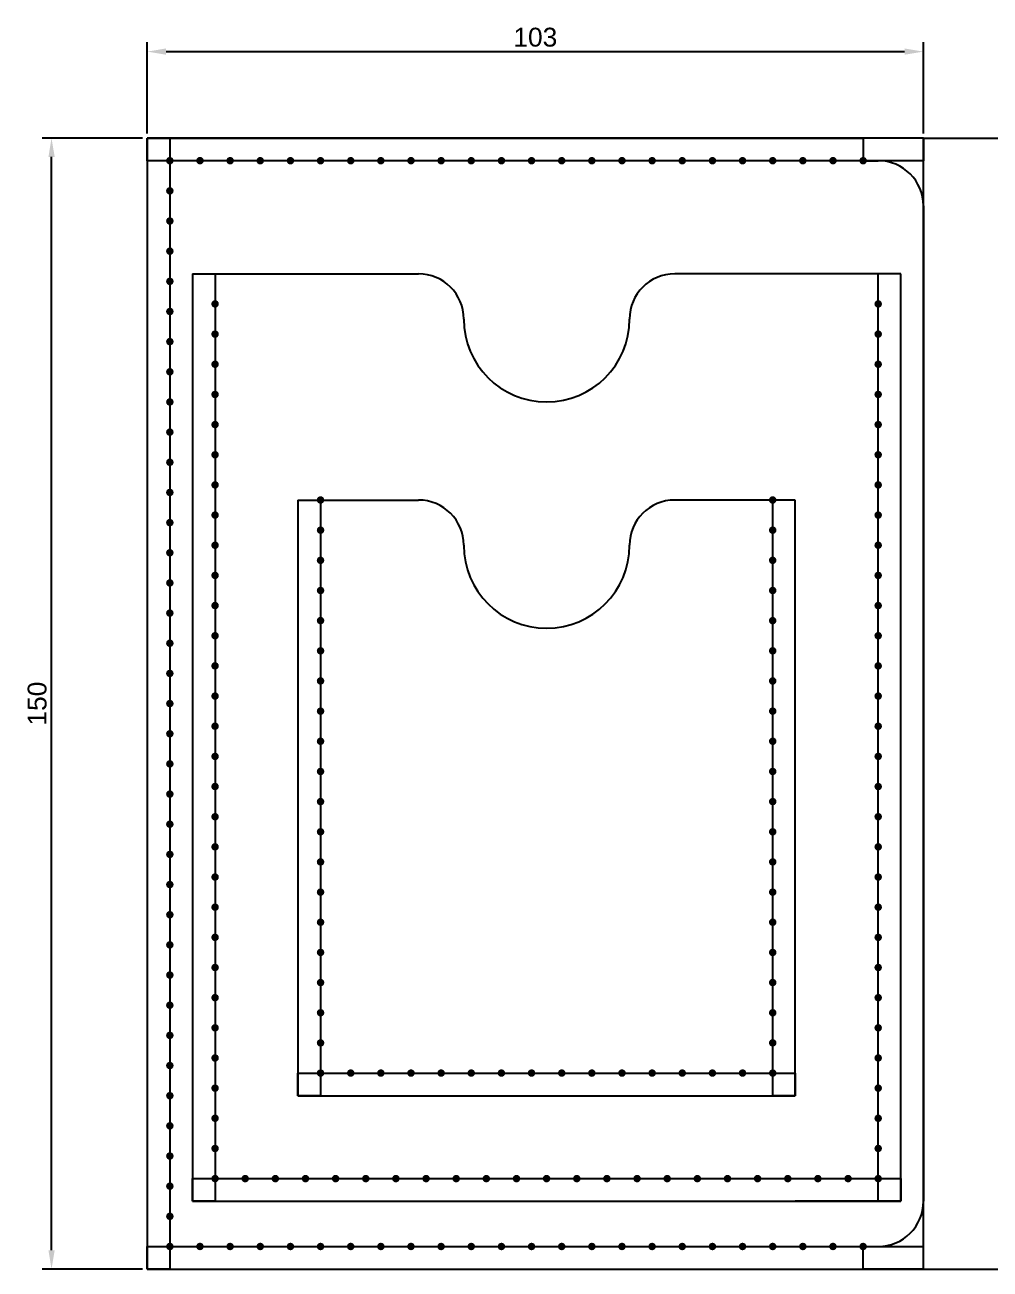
# Model space of a CAD drawing. Header units: millimetres. Extents: x 1335 to 6986, y 304 to 1543.
# Drawn here: x 1827.1 to 1955.2, y 537.3 to 702.3 of the extents above; entities that cross this region are included whole.
import ezdxf

# ---------------------------------------------------------------- set-up
doc = ezdxf.new("R2010")
doc.units = ezdxf.units.MM
doc.styles.get("Standard").update_dxf_attribs({"font": 'arial.ttf'})
doc.dimstyles.new('ISO-25', dxfattribs={"dimtxt": 2.5, "dimasz": 2.5, "dimexe": 1.25, "dimexo": 0.625, "dimtad": 1, "dimtxsty": 'Standard', "dimcen": 2.5, "dimadec": 0, "dimazin": 0, "dimtfac": 1, "dimtmove": 0, "dimatfit": 3, "dimfxl": 1, "dimarcsym": 0})

# ---------------------------------------------------------------- blocks, each defined once
blk = doc.blocks.new('*D42')
at = {"color": 0, "lineweight": -2, "transparency": 16777216}
for p, q in [((1842.76, 687.29), (1829.43, 687.29)), ((1830.68, 539.79), (1830.68, 684.79)), ((1842.76, 537.29), (1829.43, 537.29))]:
    blk.add_line(p, q, dxfattribs=at)
at = {"color": 0, "transparency": 16777216}
for points in [[(1830.27, 684.79), (1831.1, 684.79), (1830.68, 687.29)], [(1830.27, 539.79), (1831.1, 539.79), (1830.68, 537.29)]]:
    blk.add_solid(points, dxfattribs=at)
at = {"layer": 'Defpoints', "color": 0, "transparency": 16777216}
for p in [(1830.68, 687.29), (1843.38, 687.29), (1843.38, 537.29)]:
    blk.add_point(p, dxfattribs=at)
at = {"color": 0, "transparency": 16777216, "insert": (1828.78, 612.29), "char_height": 2.5, "attachment_point": 5, "rotation": 90}
blk.add_mtext('150', dxfattribs=at)
blk = doc.blocks.new('*D43')
at = {"color": 0, "lineweight": -2, "transparency": 16777216}
for p, q in [((1843.38, 687.92), (1843.38, 700.01)), ((1946.38, 687.92), (1946.38, 700.01)), ((1845.88, 698.76), (1943.88, 698.76))]:
    blk.add_line(p, q, dxfattribs=at)
at = {"color": 0, "transparency": 16777216}
for points in [[(1845.88, 699.18), (1845.88, 698.35), (1843.38, 698.76)], [(1943.88, 699.18), (1943.88, 698.35), (1946.38, 698.76)]]:
    blk.add_solid(points, dxfattribs=at)
at = {"layer": 'Defpoints', "color": 0, "transparency": 16777216}
for p in [(1946.38, 698.76), (1843.38, 687.29), (1946.38, 687.29)]:
    blk.add_point(p, dxfattribs=at)
at = {"color": 0, "transparency": 16777216, "insert": (1894.88, 700.66), "char_height": 2.5, "attachment_point": 5}
blk.add_mtext('103', dxfattribs=at)

msp = doc.modelspace()

# ---------------------------------------------------------------- hatches: boundary and pattern name
h = msp.add_hatch(color=256)
h.dxf.hatch_style = 1
h.paths.add_polyline_path([(1846.882, 684.294, 1), (1845.882, 684.294, 1)])
h = msp.add_hatch(color=256)
h.dxf.hatch_style = 1
h.paths.add_polyline_path([(1850.882, 684.294, 1), (1849.882, 684.294, 1)])
h = msp.add_hatch(color=256)
h.dxf.hatch_style = 1
h.paths.add_polyline_path([(1854.882, 684.294, 1), (1853.882, 684.294, 1)])
h = msp.add_hatch(color=256)
h.dxf.hatch_style = 1
h.paths.add_polyline_path([(1858.882, 684.294, 1), (1857.882, 684.294, 1)])
h = msp.add_hatch(color=256)
h.dxf.hatch_style = 1
h.paths.add_polyline_path([(1862.882, 684.294, 1), (1861.882, 684.294, 1)])
h = msp.add_hatch(color=256)
h.dxf.hatch_style = 1
h.paths.add_polyline_path([(1866.882, 684.294, 1), (1865.882, 684.294, 1)])
h = msp.add_hatch(color=256)
h.dxf.hatch_style = 1
h.paths.add_polyline_path([(1870.882, 684.294, 1), (1869.882, 684.294, 1)])
h = msp.add_hatch(color=256)
h.dxf.hatch_style = 1
h.paths.add_polyline_path([(1874.882, 684.294, 1), (1873.882, 684.294, 1)])
h = msp.add_hatch(color=256)
h.dxf.hatch_style = 1
h.paths.add_polyline_path([(1878.882, 684.294, 1), (1877.882, 684.294, 1)])
h = msp.add_hatch(color=256)
h.dxf.hatch_style = 1
h.paths.add_polyline_path([(1882.882, 684.294, 1), (1881.882, 684.294, 1)])
h = msp.add_hatch(color=256)
h.dxf.hatch_style = 1
h.paths.add_polyline_path([(1886.882, 684.294, 1), (1885.882, 684.294, 1)])
h = msp.add_hatch(color=256)
h.dxf.hatch_style = 1
h.paths.add_polyline_path([(1890.882, 684.294, 1), (1889.882, 684.294, 1)])
h = msp.add_hatch(color=256)
h.dxf.hatch_style = 1
h.paths.add_polyline_path([(1894.882, 684.294, 1), (1893.882, 684.294, 1)])
h = msp.add_hatch(color=256)
h.dxf.hatch_style = 1
h.paths.add_polyline_path([(1898.882, 684.294, 1), (1897.882, 684.294, 1)])
h = msp.add_hatch(color=256)
h.dxf.hatch_style = 1
h.paths.add_polyline_path([(1902.882, 684.294, 1), (1901.882, 684.294, 1)])
h = msp.add_hatch(color=256)
h.dxf.hatch_style = 1
h.paths.add_polyline_path([(1906.882, 684.294, 1), (1905.882, 684.294, 1)])
h = msp.add_hatch(color=256)
h.dxf.hatch_style = 1
h.paths.add_polyline_path([(1910.882, 684.294, 1), (1909.882, 684.294, 1)])
h = msp.add_hatch(color=256)
h.dxf.hatch_style = 1
h.paths.add_polyline_path([(1914.882, 684.294, 1), (1913.882, 684.294, 1)])
h = msp.add_hatch(color=256)
h.dxf.hatch_style = 1
h.paths.add_polyline_path([(1918.882, 684.294, 1), (1917.882, 684.294, 1)])
h = msp.add_hatch(color=256)
h.dxf.hatch_style = 1
h.paths.add_polyline_path([(1922.882, 684.294, 1), (1921.882, 684.294, 1)])
h = msp.add_hatch(color=256)
h.dxf.hatch_style = 1
h.paths.add_polyline_path([(1926.882, 684.294, 1), (1925.882, 684.294, 1)])
h = msp.add_hatch(color=256)
h.dxf.hatch_style = 1
h.paths.add_polyline_path([(1930.882, 684.294, 1), (1929.882, 684.294, 1)])
h = msp.add_hatch(color=256)
h.dxf.hatch_style = 1
h.paths.add_polyline_path([(1934.882, 684.294, 1), (1933.882, 684.294, 1)])
h = msp.add_hatch(color=256)
h.dxf.hatch_style = 1
h.paths.add_polyline_path([(1938.882, 684.294, 1), (1937.882, 684.294, 1)])
h = msp.add_hatch(color=256)
h.dxf.hatch_style = 1
h.paths.add_polyline_path([(1846.882, 680.294, 1), (1845.882, 680.294, 1)])
h = msp.add_hatch(color=256)
h.dxf.hatch_style = 1
h.paths.add_polyline_path([(1846.882, 676.294, 1), (1845.882, 676.294, 1)])
h = msp.add_hatch(color=256)
h.dxf.hatch_style = 1
h.paths.add_polyline_path([(1846.882, 672.294, 1), (1845.882, 672.294, 1)])
h = msp.add_hatch(color=256)
h.dxf.hatch_style = 1
h.paths.add_polyline_path([(1846.882, 668.294, 1), (1845.882, 668.294, 1)])
h = msp.add_hatch(color=256)
h.dxf.hatch_style = 1
h.paths.add_polyline_path([(1852.882, 665.294, 1), (1851.882, 665.294, 1)])
h = msp.add_hatch(color=256)
h.dxf.hatch_style = 1
h.paths.add_polyline_path([(1940.882, 665.294, 1), (1939.882, 665.294, 1)])
h = msp.add_hatch(color=256)
h.dxf.hatch_style = 1
h.paths.add_polyline_path([(1846.882, 664.294, 1), (1845.882, 664.294, 1)])
h = msp.add_hatch(color=256)
h.dxf.hatch_style = 1
h.paths.add_polyline_path([(1852.882, 661.294, 1), (1851.882, 661.294, 1)])
h = msp.add_hatch(color=256)
h.dxf.hatch_style = 1
h.paths.add_polyline_path([(1940.882, 661.294, 1), (1939.882, 661.294, 1)])
h = msp.add_hatch(color=256)
h.dxf.hatch_style = 1
h.paths.add_polyline_path([(1846.882, 660.294, 1), (1845.882, 660.294, 1)])
h = msp.add_hatch(color=256)
h.dxf.hatch_style = 1
h.paths.add_polyline_path([(1846.882, 656.294, 1), (1845.882, 656.294, 1)])
h = msp.add_hatch(color=256)
h.dxf.hatch_style = 1
h.paths.add_polyline_path([(1852.882, 657.294, 1), (1851.882, 657.294, 1)])
h = msp.add_hatch(color=256)
h.dxf.hatch_style = 1
h.paths.add_polyline_path([(1940.882, 657.294, 1), (1939.882, 657.294, 1)])
h = msp.add_hatch(color=256)
h.dxf.hatch_style = 1
h.paths.add_polyline_path([(1852.882, 653.294, 1), (1851.882, 653.294, 1)])
h = msp.add_hatch(color=256)
h.dxf.hatch_style = 1
h.paths.add_polyline_path([(1940.882, 653.294, 1), (1939.882, 653.294, 1)])
h = msp.add_hatch(color=256)
h.dxf.hatch_style = 1
h.paths.add_polyline_path([(1846.882, 652.294, 1), (1845.882, 652.294, 1)])
h = msp.add_hatch(color=256)
h.dxf.hatch_style = 1
h.paths.add_polyline_path([(1846.882, 648.294, 1), (1845.882, 648.294, 1)])
h = msp.add_hatch(color=256)
h.dxf.hatch_style = 1
h.paths.add_polyline_path([(1852.882, 649.294, 1), (1851.882, 649.294, 1)])
h = msp.add_hatch(color=256)
h.dxf.hatch_style = 1
h.paths.add_polyline_path([(1940.882, 649.294, 1), (1939.882, 649.294, 1)])
h = msp.add_hatch(color=256)
h.dxf.hatch_style = 1
h.paths.add_polyline_path([(1852.882, 645.294, 1), (1851.882, 645.294, 1)])
h = msp.add_hatch(color=256)
h.dxf.hatch_style = 1
h.paths.add_polyline_path([(1940.882, 645.294, 1), (1939.882, 645.294, 1)])
h = msp.add_hatch(color=256)
h.dxf.hatch_style = 1
h.paths.add_polyline_path([(1846.882, 644.294, 1), (1845.882, 644.294, 1)])
h = msp.add_hatch(color=256)
h.dxf.hatch_style = 1
h.paths.add_polyline_path([(1846.882, 640.294, 1), (1845.882, 640.294, 1)])
h = msp.add_hatch(color=256)
h.dxf.hatch_style = 1
h.paths.add_polyline_path([(1852.882, 641.294, 1), (1851.882, 641.294, 1)])
h = msp.add_hatch(color=256)
h.dxf.hatch_style = 1
h.paths.add_polyline_path([(1940.882, 641.294, 1), (1939.882, 641.294, 1)])
h = msp.add_hatch(color=256)
h.dxf.hatch_style = 1
h.paths.add_polyline_path([(1866.882, 639.294, 1), (1865.882, 639.294, 1)])
h = msp.add_hatch(color=256)
h.dxf.hatch_style = 1
h.paths.add_polyline_path([(1926.882, 639.294, 1), (1925.882, 639.294, 1)])
h = msp.add_hatch(color=256)
h.dxf.hatch_style = 1
h.paths.add_polyline_path([(1852.882, 637.294, 1), (1851.882, 637.294, 1)])
h = msp.add_hatch(color=256)
h.dxf.hatch_style = 1
h.paths.add_polyline_path([(1940.882, 637.294, 1), (1939.882, 637.294, 1)])
h = msp.add_hatch(color=256)
h.dxf.hatch_style = 1
h.paths.add_polyline_path([(1846.882, 636.294, 1), (1845.882, 636.294, 1)])
h = msp.add_hatch(color=256)
h.dxf.hatch_style = 1
h.paths.add_polyline_path([(1866.882, 635.294, 1), (1865.882, 635.294, 1)])
h = msp.add_hatch(color=256)
h.dxf.hatch_style = 1
h.paths.add_polyline_path([(1926.882, 635.294, 1), (1925.882, 635.294, 1)])
h = msp.add_hatch(color=256)
h.dxf.hatch_style = 1
h.paths.add_polyline_path([(1852.882, 633.294, 1), (1851.882, 633.294, 1)])
h = msp.add_hatch(color=256)
h.dxf.hatch_style = 1
h.paths.add_polyline_path([(1940.882, 633.294, 1), (1939.882, 633.294, 1)])
h = msp.add_hatch(color=256)
h.dxf.hatch_style = 1
h.paths.add_polyline_path([(1846.882, 632.294, 1), (1845.882, 632.294, 1)])
h = msp.add_hatch(color=256)
h.dxf.hatch_style = 1
h.paths.add_polyline_path([(1866.882, 631.294, 1), (1865.882, 631.294, 1)])
h = msp.add_hatch(color=256)
h.dxf.hatch_style = 1
h.paths.add_polyline_path([(1926.882, 631.294, 1), (1925.882, 631.294, 1)])
h = msp.add_hatch(color=256)
h.dxf.hatch_style = 1
h.paths.add_polyline_path([(1846.882, 628.294, 1), (1845.882, 628.294, 1)])
h = msp.add_hatch(color=256)
h.dxf.hatch_style = 1
h.paths.add_polyline_path([(1852.882, 629.294, 1), (1851.882, 629.294, 1)])
h = msp.add_hatch(color=256)
h.dxf.hatch_style = 1
h.paths.add_polyline_path([(1940.882, 629.294, 1), (1939.882, 629.294, 1)])
h = msp.add_hatch(color=256)
h.dxf.hatch_style = 1
h.paths.add_polyline_path([(1866.882, 627.294, 1), (1865.882, 627.294, 1)])
h = msp.add_hatch(color=256)
h.dxf.hatch_style = 1
h.paths.add_polyline_path([(1926.882, 627.294, 1), (1925.882, 627.294, 1)])
h = msp.add_hatch(color=256)
h.dxf.hatch_style = 1
h.paths.add_polyline_path([(1852.882, 625.294, 1), (1851.882, 625.294, 1)])
h = msp.add_hatch(color=256)
h.dxf.hatch_style = 1
h.paths.add_polyline_path([(1940.882, 625.294, 1), (1939.882, 625.294, 1)])
h = msp.add_hatch(color=256)
h.dxf.hatch_style = 1
h.paths.add_polyline_path([(1846.882, 624.294, 1), (1845.882, 624.294, 1)])
h = msp.add_hatch(color=256)
h.dxf.hatch_style = 1
h.paths.add_polyline_path([(1866.882, 623.294, 1), (1865.882, 623.294, 1)])
h = msp.add_hatch(color=256)
h.dxf.hatch_style = 1
h.paths.add_polyline_path([(1926.882, 623.294, 1), (1925.882, 623.294, 1)])
h = msp.add_hatch(color=256)
h.dxf.hatch_style = 1
h.paths.add_polyline_path([(1846.882, 620.294, 1), (1845.882, 620.294, 1)])
h = msp.add_hatch(color=256)
h.dxf.hatch_style = 1
h.paths.add_polyline_path([(1852.882, 621.294, 1), (1851.882, 621.294, 1)])
h = msp.add_hatch(color=256)
h.dxf.hatch_style = 1
h.paths.add_polyline_path([(1940.882, 621.294, 1), (1939.882, 621.294, 1)])
h = msp.add_hatch(color=256)
h.dxf.hatch_style = 1
h.paths.add_polyline_path([(1866.882, 619.294, 1), (1865.882, 619.294, 1)])
h = msp.add_hatch(color=256)
h.dxf.hatch_style = 1
h.paths.add_polyline_path([(1926.882, 619.294, 1), (1925.882, 619.294, 1)])
h = msp.add_hatch(color=256)
h.dxf.hatch_style = 1
h.paths.add_polyline_path([(1852.882, 617.294, 1), (1851.882, 617.294, 1)])
h = msp.add_hatch(color=256)
h.dxf.hatch_style = 1
h.paths.add_polyline_path([(1940.882, 617.294, 1), (1939.882, 617.294, 1)])
h = msp.add_hatch(color=256)
h.dxf.hatch_style = 1
h.paths.add_polyline_path([(1846.882, 616.294, 1), (1845.882, 616.294, 1)])
h = msp.add_hatch(color=256)
h.dxf.hatch_style = 1
h.paths.add_polyline_path([(1866.882, 615.294, 1), (1865.882, 615.294, 1)])
h = msp.add_hatch(color=256)
h.dxf.hatch_style = 1
h.paths.add_polyline_path([(1926.882, 615.294, 1), (1925.882, 615.294, 1)])
h = msp.add_hatch(color=256)
h.dxf.hatch_style = 1
h.paths.add_polyline_path([(1846.882, 612.294, 1), (1845.882, 612.294, 1)])
h = msp.add_hatch(color=256)
h.dxf.hatch_style = 1
h.paths.add_polyline_path([(1852.882, 613.294, 1), (1851.882, 613.294, 1)])
h = msp.add_hatch(color=256)
h.dxf.hatch_style = 1
h.paths.add_polyline_path([(1940.882, 613.294, 1), (1939.882, 613.294, 1)])
h = msp.add_hatch(color=256)
h.dxf.hatch_style = 1
h.paths.add_polyline_path([(1866.882, 611.294, 1), (1865.882, 611.294, 1)])
h = msp.add_hatch(color=256)
h.dxf.hatch_style = 1
h.paths.add_polyline_path([(1926.882, 611.294, 1), (1925.882, 611.294, 1)])
h = msp.add_hatch(color=256)
h.dxf.hatch_style = 1
h.paths.add_polyline_path([(1852.882, 609.294, 1), (1851.882, 609.294, 1)])
h = msp.add_hatch(color=256)
h.dxf.hatch_style = 1
h.paths.add_polyline_path([(1940.882, 609.294, 1), (1939.882, 609.294, 1)])
h = msp.add_hatch(color=256)
h.dxf.hatch_style = 1
h.paths.add_polyline_path([(1846.882, 608.294, 1), (1845.882, 608.294, 1)])
h = msp.add_hatch(color=256)
h.dxf.hatch_style = 1
h.paths.add_polyline_path([(1866.882, 607.294, 1), (1865.882, 607.294, 1)])
h = msp.add_hatch(color=256)
h.dxf.hatch_style = 1
h.paths.add_polyline_path([(1926.882, 607.294, 1), (1925.882, 607.294, 1)])
h = msp.add_hatch(color=256)
h.dxf.hatch_style = 1
h.paths.add_polyline_path([(1852.882, 605.294, 1), (1851.882, 605.294, 1)])
h = msp.add_hatch(color=256)
h.dxf.hatch_style = 1
h.paths.add_polyline_path([(1940.882, 605.294, 1), (1939.882, 605.294, 1)])
h = msp.add_hatch(color=256)
h.dxf.hatch_style = 1
h.paths.add_polyline_path([(1846.882, 604.294, 1), (1845.882, 604.294, 1)])
h = msp.add_hatch(color=256)
h.dxf.hatch_style = 1
h.paths.add_polyline_path([(1866.882, 603.294, 1), (1865.882, 603.294, 1)])
h = msp.add_hatch(color=256)
h.dxf.hatch_style = 1
h.paths.add_polyline_path([(1926.882, 603.294, 1), (1925.882, 603.294, 1)])
h = msp.add_hatch(color=256)
h.dxf.hatch_style = 1
h.paths.add_polyline_path([(1846.882, 600.294, 1), (1845.882, 600.294, 1)])
h = msp.add_hatch(color=256)
h.dxf.hatch_style = 1
h.paths.add_polyline_path([(1852.882, 601.294, 1), (1851.882, 601.294, 1)])
h = msp.add_hatch(color=256)
h.dxf.hatch_style = 1
h.paths.add_polyline_path([(1940.882, 601.294, 1), (1939.882, 601.294, 1)])
h = msp.add_hatch(color=256)
h.dxf.hatch_style = 1
h.paths.add_polyline_path([(1866.882, 599.294, 1), (1865.882, 599.294, 1)])
h = msp.add_hatch(color=256)
h.dxf.hatch_style = 1
h.paths.add_polyline_path([(1926.882, 599.294, 1), (1925.882, 599.294, 1)])
h = msp.add_hatch(color=256)
h.dxf.hatch_style = 1
h.paths.add_polyline_path([(1852.882, 597.294, 1), (1851.882, 597.294, 1)])
h = msp.add_hatch(color=256)
h.dxf.hatch_style = 1
h.paths.add_polyline_path([(1940.882, 597.294, 1), (1939.882, 597.294, 1)])
h = msp.add_hatch(color=256)
h.dxf.hatch_style = 1
h.paths.add_polyline_path([(1846.882, 596.294, 1), (1845.882, 596.294, 1)])
h = msp.add_hatch(color=256)
h.dxf.hatch_style = 1
h.paths.add_polyline_path([(1866.882, 595.294, 1), (1865.882, 595.294, 1)])
h = msp.add_hatch(color=256)
h.dxf.hatch_style = 1
h.paths.add_polyline_path([(1926.882, 595.294, 1), (1925.882, 595.294, 1)])
h = msp.add_hatch(color=256)
h.dxf.hatch_style = 1
h.paths.add_polyline_path([(1846.882, 592.294, 1), (1845.882, 592.294, 1)])
h = msp.add_hatch(color=256)
h.dxf.hatch_style = 1
h.paths.add_polyline_path([(1852.882, 593.294, 1), (1851.882, 593.294, 1)])
h = msp.add_hatch(color=256)
h.dxf.hatch_style = 1
h.paths.add_polyline_path([(1940.882, 593.294, 1), (1939.882, 593.294, 1)])
h = msp.add_hatch(color=256)
h.dxf.hatch_style = 1
h.paths.add_polyline_path([(1866.882, 591.294, 1), (1865.882, 591.294, 1)])
h = msp.add_hatch(color=256)
h.dxf.hatch_style = 1
h.paths.add_polyline_path([(1926.882, 591.294, 1), (1925.882, 591.294, 1)])
h = msp.add_hatch(color=256)
h.dxf.hatch_style = 1
h.paths.add_polyline_path([(1852.882, 589.294, 1), (1851.882, 589.294, 1)])
h = msp.add_hatch(color=256)
h.dxf.hatch_style = 1
h.paths.add_polyline_path([(1940.882, 589.294, 1), (1939.882, 589.294, 1)])
h = msp.add_hatch(color=256)
h.dxf.hatch_style = 1
h.paths.add_polyline_path([(1846.882, 588.294, 1), (1845.882, 588.294, 1)])
h = msp.add_hatch(color=256)
h.dxf.hatch_style = 1
h.paths.add_polyline_path([(1866.882, 587.294, 1), (1865.882, 587.294, 1)])
h = msp.add_hatch(color=256)
h.dxf.hatch_style = 1
h.paths.add_polyline_path([(1926.882, 587.294, 1), (1925.882, 587.294, 1)])
h = msp.add_hatch(color=256)
h.dxf.hatch_style = 1
h.paths.add_polyline_path([(1852.882, 585.294, 1), (1851.882, 585.294, 1)])
h = msp.add_hatch(color=256)
h.dxf.hatch_style = 1
h.paths.add_polyline_path([(1940.882, 585.294, 1), (1939.882, 585.294, 1)])
h = msp.add_hatch(color=256)
h.dxf.hatch_style = 1
h.paths.add_polyline_path([(1846.882, 584.294, 1), (1845.882, 584.294, 1)])
h = msp.add_hatch(color=256)
h.dxf.hatch_style = 1
h.paths.add_polyline_path([(1866.882, 583.294, 1), (1865.882, 583.294, 1)])
h = msp.add_hatch(color=256)
h.dxf.hatch_style = 1
h.paths.add_polyline_path([(1926.882, 583.294, 1), (1925.882, 583.294, 1)])
h = msp.add_hatch(color=256)
h.dxf.hatch_style = 1
h.paths.add_polyline_path([(1852.882, 581.294, 1), (1851.882, 581.294, 1)])
h = msp.add_hatch(color=256)
h.dxf.hatch_style = 1
h.paths.add_polyline_path([(1940.882, 581.294, 1), (1939.882, 581.294, 1)])
h = msp.add_hatch(color=256)
h.dxf.hatch_style = 1
h.paths.add_polyline_path([(1846.882, 580.294, 1), (1845.882, 580.294, 1)])
h = msp.add_hatch(color=256)
h.dxf.hatch_style = 1
h.paths.add_polyline_path([(1866.882, 579.294, 1), (1865.882, 579.294, 1)])
h = msp.add_hatch(color=256)
h.dxf.hatch_style = 1
h.paths.add_polyline_path([(1926.882, 579.294, 1), (1925.882, 579.294, 1)])
h = msp.add_hatch(color=256)
h.dxf.hatch_style = 1
h.paths.add_polyline_path([(1852.882, 577.294, 1), (1851.882, 577.294, 1)])
h = msp.add_hatch(color=256)
h.dxf.hatch_style = 1
h.paths.add_polyline_path([(1940.882, 577.294, 1), (1939.882, 577.294, 1)])
h = msp.add_hatch(color=256)
h.dxf.hatch_style = 1
h.paths.add_polyline_path([(1846.882, 576.294, 1), (1845.882, 576.294, 1)])
h = msp.add_hatch(color=256)
h.dxf.hatch_style = 1
h.paths.add_polyline_path([(1866.882, 575.294, 1), (1865.882, 575.294, 1)])
h = msp.add_hatch(color=256)
h.dxf.hatch_style = 1
h.paths.add_polyline_path([(1926.882, 575.294, 1), (1925.882, 575.294, 1)])
h = msp.add_hatch(color=256)
h.dxf.hatch_style = 1
h.paths.add_polyline_path([(1846.882, 572.294, 1), (1845.882, 572.294, 1)])
h = msp.add_hatch(color=256)
h.dxf.hatch_style = 1
h.paths.add_polyline_path([(1852.882, 573.294, 1), (1851.882, 573.294, 1)])
h = msp.add_hatch(color=256)
h.dxf.hatch_style = 1
h.paths.add_polyline_path([(1940.882, 573.294, 1), (1939.882, 573.294, 1)])
h = msp.add_hatch(color=256)
h.dxf.hatch_style = 1
h.paths.add_polyline_path([(1866.882, 571.294, 1), (1865.882, 571.294, 1)])
h = msp.add_hatch(color=256)
h.dxf.hatch_style = 1
h.paths.add_polyline_path([(1926.882, 571.294, 1), (1925.882, 571.294, 1)])
h = msp.add_hatch(color=256)
h.dxf.hatch_style = 1
h.paths.add_polyline_path([(1852.882, 569.294, 1), (1851.882, 569.294, 1)])
h = msp.add_hatch(color=256)
h.dxf.hatch_style = 1
h.paths.add_polyline_path([(1940.882, 569.294, 1), (1939.882, 569.294, 1)])
h = msp.add_hatch(color=256)
h.dxf.hatch_style = 1
h.paths.add_polyline_path([(1846.882, 568.294, 1), (1845.882, 568.294, 1)])
h = msp.add_hatch(color=256)
h.dxf.hatch_style = 1
h.paths.add_polyline_path([(1866.882, 567.294, 1), (1865.882, 567.294, 1)])
h = msp.add_hatch(color=256)
h.dxf.hatch_style = 1
h.paths.add_polyline_path([(1926.882, 567.294, 1), (1925.882, 567.294, 1)])
h = msp.add_hatch(color=256)
h.dxf.hatch_style = 1
h.paths.add_polyline_path([(1846.882, 564.294, 1), (1845.882, 564.294, 1)])
h = msp.add_hatch(color=256)
h.dxf.hatch_style = 1
h.paths.add_polyline_path([(1852.882, 565.294, 1), (1851.882, 565.294, 1)])
h = msp.add_hatch(color=256)
h.dxf.hatch_style = 1
h.paths.add_polyline_path([(1940.882, 565.294, 1), (1939.882, 565.294, 1)])
h = msp.add_hatch(color=256)
h.dxf.hatch_style = 1
h.paths.add_polyline_path([(1866.882, 563.294, 1), (1865.882, 563.294, 1)])
h = msp.add_hatch(color=256)
h.dxf.hatch_style = 1
h.paths.add_polyline_path([(1870.882, 563.294, 1), (1869.882, 563.294, 1)])
h = msp.add_hatch(color=256)
h.dxf.hatch_style = 1
h.paths.add_polyline_path([(1874.882, 563.294, 1), (1873.882, 563.294, 1)])
h = msp.add_hatch(color=256)
h.dxf.hatch_style = 1
h.paths.add_polyline_path([(1878.882, 563.294, 1), (1877.882, 563.294, 1)])
h = msp.add_hatch(color=256)
h.dxf.hatch_style = 1
h.paths.add_polyline_path([(1882.882, 563.294, 1), (1881.882, 563.294, 1)])
h = msp.add_hatch(color=256)
h.dxf.hatch_style = 1
h.paths.add_polyline_path([(1886.882, 563.294, 1), (1885.882, 563.294, 1)])
h = msp.add_hatch(color=256)
h.dxf.hatch_style = 1
h.paths.add_polyline_path([(1890.882, 563.294, 1), (1889.882, 563.294, 1)])
h = msp.add_hatch(color=256)
h.dxf.hatch_style = 1
h.paths.add_polyline_path([(1894.882, 563.294, 1), (1893.882, 563.294, 1)])
h = msp.add_hatch(color=256)
h.dxf.hatch_style = 1
h.paths.add_polyline_path([(1898.882, 563.294, 1), (1897.882, 563.294, 1)])
h = msp.add_hatch(color=256)
h.dxf.hatch_style = 1
h.paths.add_polyline_path([(1902.882, 563.294, 1), (1901.882, 563.294, 1)])
h = msp.add_hatch(color=256)
h.dxf.hatch_style = 1
h.paths.add_polyline_path([(1906.882, 563.294, 1), (1905.882, 563.294, 1)])
h = msp.add_hatch(color=256)
h.dxf.hatch_style = 1
h.paths.add_polyline_path([(1910.882, 563.294, 1), (1909.882, 563.294, 1)])
h = msp.add_hatch(color=256)
h.dxf.hatch_style = 1
h.paths.add_polyline_path([(1914.882, 563.294, 1), (1913.882, 563.294, 1)])
h = msp.add_hatch(color=256)
h.dxf.hatch_style = 1
h.paths.add_polyline_path([(1918.882, 563.294, 1), (1917.882, 563.294, 1)])
h = msp.add_hatch(color=256)
h.dxf.hatch_style = 1
h.paths.add_polyline_path([(1922.882, 563.294, 1), (1921.882, 563.294, 1)])
h = msp.add_hatch(color=256)
h.dxf.hatch_style = 1
h.paths.add_polyline_path([(1926.882, 563.294, 1), (1925.882, 563.294, 1)])
h = msp.add_hatch(color=256)
h.dxf.hatch_style = 1
h.paths.add_polyline_path([(1926.882, 563.294, 1), (1925.882, 563.294, 1)])
h = msp.add_hatch(color=256)
h.dxf.hatch_style = 1
h.paths.add_polyline_path([(1852.882, 561.294, 1), (1851.882, 561.294, 1)])
h = msp.add_hatch(color=256)
h.dxf.hatch_style = 1
h.paths.add_polyline_path([(1940.882, 561.294, 1), (1939.882, 561.294, 1)])
h = msp.add_hatch(color=256)
h.dxf.hatch_style = 1
h.paths.add_polyline_path([(1846.882, 560.294, 1), (1845.882, 560.294, 1)])
h = msp.add_hatch(color=256)
h.dxf.hatch_style = 1
h.paths.add_polyline_path([(1852.882, 557.294, 1), (1851.882, 557.294, 1)])
h = msp.add_hatch(color=256)
h.dxf.hatch_style = 1
h.paths.add_polyline_path([(1940.882, 557.294, 1), (1939.882, 557.294, 1)])
h = msp.add_hatch(color=256)
h.dxf.hatch_style = 1
h.paths.add_polyline_path([(1846.882, 556.294, 1), (1845.882, 556.294, 1)])
h = msp.add_hatch(color=256)
h.dxf.hatch_style = 1
h.paths.add_polyline_path([(1846.882, 552.294, 1), (1845.882, 552.294, 1)])
h = msp.add_hatch(color=256)
h.dxf.hatch_style = 1
h.paths.add_polyline_path([(1852.882, 553.294, 1), (1851.882, 553.294, 1)])
h = msp.add_hatch(color=256)
h.dxf.hatch_style = 1
h.paths.add_polyline_path([(1940.882, 553.294, 1), (1939.882, 553.294, 1)])
h = msp.add_hatch(color=256)
h.dxf.hatch_style = 1
h.paths.add_polyline_path([(1852.882, 549.294, 1), (1851.882, 549.294, 1)])
h = msp.add_hatch(color=256)
h.dxf.hatch_style = 1
h.paths.add_polyline_path([(1856.882, 549.294, 1), (1855.882, 549.294, 1)])
h = msp.add_hatch(color=256)
h.dxf.hatch_style = 1
h.paths.add_polyline_path([(1860.882, 549.294, 1), (1859.882, 549.294, 1)])
h = msp.add_hatch(color=256)
h.dxf.hatch_style = 1
h.paths.add_polyline_path([(1864.882, 549.294, 1), (1863.882, 549.294, 1)])
h = msp.add_hatch(color=256)
h.dxf.hatch_style = 1
h.paths.add_polyline_path([(1868.882, 549.294, 1), (1867.882, 549.294, 1)])
h = msp.add_hatch(color=256)
h.dxf.hatch_style = 1
h.paths.add_polyline_path([(1872.882, 549.294, 1), (1871.882, 549.294, 1)])
h = msp.add_hatch(color=256)
h.dxf.hatch_style = 1
h.paths.add_polyline_path([(1876.882, 549.294, 1), (1875.882, 549.294, 1)])
h = msp.add_hatch(color=256)
h.dxf.hatch_style = 1
h.paths.add_polyline_path([(1880.882, 549.294, 1), (1879.882, 549.294, 1)])
h = msp.add_hatch(color=256)
h.dxf.hatch_style = 1
h.paths.add_polyline_path([(1884.882, 549.294, 1), (1883.882, 549.294, 1)])
h = msp.add_hatch(color=256)
h.dxf.hatch_style = 1
h.paths.add_polyline_path([(1888.882, 549.294, 1), (1887.882, 549.294, 1)])
h = msp.add_hatch(color=256)
h.dxf.hatch_style = 1
h.paths.add_polyline_path([(1892.882, 549.294, 1), (1891.882, 549.294, 1)])
h = msp.add_hatch(color=256)
h.dxf.hatch_style = 1
h.paths.add_polyline_path([(1896.882, 549.294, 1), (1895.882, 549.294, 1)])
h = msp.add_hatch(color=256)
h.dxf.hatch_style = 1
h.paths.add_polyline_path([(1900.882, 549.294, 1), (1899.882, 549.294, 1)])
h = msp.add_hatch(color=256)
h.dxf.hatch_style = 1
h.paths.add_polyline_path([(1904.882, 549.294, 1), (1903.882, 549.294, 1)])
h = msp.add_hatch(color=256)
h.dxf.hatch_style = 1
h.paths.add_polyline_path([(1908.882, 549.294, 1), (1907.882, 549.294, 1)])
h = msp.add_hatch(color=256)
h.dxf.hatch_style = 1
h.paths.add_polyline_path([(1912.882, 549.294, 1), (1911.882, 549.294, 1)])
h = msp.add_hatch(color=256)
h.dxf.hatch_style = 1
h.paths.add_polyline_path([(1916.882, 549.294, 1), (1915.882, 549.294, 1)])
h = msp.add_hatch(color=256)
h.dxf.hatch_style = 1
h.paths.add_polyline_path([(1920.882, 549.294, 1), (1919.882, 549.294, 1)])
h = msp.add_hatch(color=256)
h.dxf.hatch_style = 1
h.paths.add_polyline_path([(1924.882, 549.294, 1), (1923.882, 549.294, 1)])
h = msp.add_hatch(color=256)
h.dxf.hatch_style = 1
h.paths.add_polyline_path([(1928.882, 549.294, 1), (1927.882, 549.294, 1)])
h = msp.add_hatch(color=256)
h.dxf.hatch_style = 1
h.paths.add_polyline_path([(1932.882, 549.294, 1), (1931.882, 549.294, 1)])
h = msp.add_hatch(color=256)
h.dxf.hatch_style = 1
h.paths.add_polyline_path([(1936.882, 549.294, 1), (1935.882, 549.294, 1)])
h = msp.add_hatch(color=256)
h.dxf.hatch_style = 1
h.paths.add_polyline_path([(1940.882, 549.294, 1), (1939.882, 549.294, 1)])
h = msp.add_hatch(color=256)
h.dxf.hatch_style = 1
h.paths.add_polyline_path([(1846.882, 548.294, 1), (1845.882, 548.294, 1)])
h = msp.add_hatch(color=256)
h.dxf.hatch_style = 1
h.paths.add_polyline_path([(1846.882, 544.294, 1), (1845.882, 544.294, 1)])
h = msp.add_hatch(color=256)
h.dxf.hatch_style = 1
h.paths.add_polyline_path([(1846.882, 540.294, 1), (1845.882, 540.294, 1)])
h = msp.add_hatch(color=256)
h.dxf.hatch_style = 1
h.paths.add_polyline_path([(1850.882, 540.294, 1), (1849.882, 540.294, 1)])
h = msp.add_hatch(color=256)
h.dxf.hatch_style = 1
h.paths.add_polyline_path([(1854.882, 540.294, 1), (1853.882, 540.294, 1)])
h = msp.add_hatch(color=256)
h.dxf.hatch_style = 1
h.paths.add_polyline_path([(1858.882, 540.294, 1), (1857.882, 540.294, 1)])
h = msp.add_hatch(color=256)
h.dxf.hatch_style = 1
h.paths.add_polyline_path([(1862.882, 540.294, 1), (1861.882, 540.294, 1)])
h = msp.add_hatch(color=256)
h.dxf.hatch_style = 1
h.paths.add_polyline_path([(1866.882, 540.294, 1), (1865.882, 540.294, 1)])
h = msp.add_hatch(color=256)
h.dxf.hatch_style = 1
h.paths.add_polyline_path([(1870.882, 540.294, 1), (1869.882, 540.294, 1)])
h = msp.add_hatch(color=256)
h.dxf.hatch_style = 1
h.paths.add_polyline_path([(1874.882, 540.294, 1), (1873.882, 540.294, 1)])
h = msp.add_hatch(color=256)
h.dxf.hatch_style = 1
h.paths.add_polyline_path([(1878.882, 540.294, 1), (1877.882, 540.294, 1)])
h = msp.add_hatch(color=256)
h.dxf.hatch_style = 1
h.paths.add_polyline_path([(1882.882, 540.294, 1), (1881.882, 540.294, 1)])
h = msp.add_hatch(color=256)
h.dxf.hatch_style = 1
h.paths.add_polyline_path([(1886.882, 540.294, 1), (1885.882, 540.294, 1)])
h = msp.add_hatch(color=256)
h.dxf.hatch_style = 1
h.paths.add_polyline_path([(1890.882, 540.294, 1), (1889.882, 540.294, 1)])
h = msp.add_hatch(color=256)
h.dxf.hatch_style = 1
h.paths.add_polyline_path([(1894.882, 540.294, 1), (1893.882, 540.294, 1)])
h = msp.add_hatch(color=256)
h.dxf.hatch_style = 1
h.paths.add_polyline_path([(1898.882, 540.294, 1), (1897.882, 540.294, 1)])
h = msp.add_hatch(color=256)
h.dxf.hatch_style = 1
h.paths.add_polyline_path([(1902.882, 540.294, 1), (1901.882, 540.294, 1)])
h = msp.add_hatch(color=256)
h.dxf.hatch_style = 1
h.paths.add_polyline_path([(1906.882, 540.294, 1), (1905.882, 540.294, 1)])
h = msp.add_hatch(color=256)
h.dxf.hatch_style = 1
h.paths.add_polyline_path([(1910.882, 540.294, 1), (1909.882, 540.294, 1)])
h = msp.add_hatch(color=256)
h.dxf.hatch_style = 1
h.paths.add_polyline_path([(1914.882, 540.294, 1), (1913.882, 540.294, 1)])
h = msp.add_hatch(color=256)
h.dxf.hatch_style = 1
h.paths.add_polyline_path([(1918.882, 540.294, 1), (1917.882, 540.294, 1)])
h = msp.add_hatch(color=256)
h.dxf.hatch_style = 1
h.paths.add_polyline_path([(1922.882, 540.294, 1), (1921.882, 540.294, 1)])
h = msp.add_hatch(color=256)
h.dxf.hatch_style = 1
h.paths.add_polyline_path([(1926.882, 540.294, 1), (1925.882, 540.294, 1)])
h = msp.add_hatch(color=256)
h.dxf.hatch_style = 1
h.paths.add_polyline_path([(1930.882, 540.294, 1), (1929.882, 540.294, 1)])
h = msp.add_hatch(color=256)
h.dxf.hatch_style = 1
h.paths.add_polyline_path([(1934.882, 540.294, 1), (1933.882, 540.294, 1)])
h = msp.add_hatch(color=256)
h.dxf.hatch_style = 1
h.paths.add_polyline_path([(1938.882, 540.294, 1), (1937.882, 540.294, 1)])

# ---------------------------------------------------------------- linework, layer by layer
for p, q in [((1843.382, 687.294), (1843.382, 537.294)), ((1946.382, 687.294), (1843.382, 687.294)), ((1843.382, 684.294), (1843.382, 687.294)), ((1843.382, 687.294), (1846.382, 687.294)), ((1843.382, 687.294), (1843.382, 687.294)), ((1843.382, 687.294), (1849.382, 687.294)), ((1843.382, 687.294), (1938.382, 687.294)), ((1846.382, 687.294), (1846.382, 537.294)), ((1946.382, 687.294), (1938.382, 687.294)), ((1938.382, 687.294), (1938.382, 684.294)), ((1938.382, 687.294), (1938.382, 684.294)), ((1946.382, 537.294), (1946.382, 687.294)), ((1946.382, 687.294), (1946.382, 684.294)), ((1946.382, 687.294), (1966.382, 687.294)), ((1946.382, 684.294), (1843.382, 684.294)), ((1938.382, 684.294), (1940.382, 684.294)), ((1946.382, 678.294), (1946.382, 546.294)), ((1849.382, 669.294), (1849.382, 546.294)), ((1849.382, 669.294), (1852.382, 669.294)), ((1849.382, 669.294), (1879.382, 669.294)), ((1852.382, 669.294), (1852.382, 546.294)), ((1943.382, 669.294), (1913.382, 669.294)), ((1940.382, 546.294), (1940.382, 669.294)), ((1943.382, 546.294), (1943.382, 669.294)), ((1863.382, 639.294), (1863.382, 560.294)), ((1863.382, 639.294), (1866.382, 639.294)), ((1863.382, 639.294), (1879.382, 639.294)), ((1866.382, 639.294), (1866.382, 560.294)), ((1929.382, 639.294), (1913.382, 639.294)), ((1926.382, 560.294), (1926.382, 639.294)), ((1929.382, 560.294), (1929.382, 639.294)), ((1863.382, 560.294), (1863.382, 563.294)), ((1863.382, 563.294), (1929.382, 563.294)), ((1929.382, 563.294), (1929.382, 560.294)), ((1863.382, 560.294), (1929.382, 560.294)), ((1863.382, 560.294), (1929.382, 560.294)), ((1866.382, 560.294), (1863.382, 560.294)), ((1929.382, 560.294), (1926.382, 560.294)), ((1849.382, 546.294), (1849.382, 549.294)), ((1849.382, 549.294), (1943.382, 549.294)), ((1943.382, 549.294), (1943.382, 546.294)), ((1849.382, 546.294), (1943.382, 546.294)), ((1852.382, 546.294), (1849.382, 546.294)), ((1849.382, 546.294), (1863.382, 546.294)), ((1849.382, 546.294), (1943.382, 546.294)), ((1943.382, 546.294), (1929.382, 546.294)), ((1943.382, 546.294), (1940.382, 546.294)), ((1843.382, 537.294), (1843.382, 540.294)), ((1843.382, 540.294), (1946.382, 540.294)), ((1938.382, 537.294), (1938.382, 540.294)), ((1938.382, 537.294), (1938.382, 540.294)), ((1938.382, 540.294), (1940.382, 540.294)), ((1843.382, 537.294), (1946.382, 537.294)), ((1846.382, 537.294), (1843.382, 537.294)), ((1843.382, 537.294), (1938.382, 537.294)), ((1846.382, 537.294), (1849.382, 537.294)), ((1946.382, 537.294), (1938.382, 537.294)), ((1946.382, 537.294), (1943.382, 537.294)), ((1946.382, 537.294), (1966.382, 537.294))]:
    msp.add_line(p, q)
for centre, radius, start, end in [((1940.382, 678.294), 6, 0, 90), ((1879.382, 663.294), 6, 0, 90), ((1913.382, 663.294), 6, 90, 180), ((1896.382, 663.294), 11, 180, 0), ((1879.382, 633.294), 6, 0, 90), ((1913.382, 633.294), 6, 90, 180), ((1896.382, 633.294), 11, 180, 0), ((1896.382, 633.294), 11, 180, 0), ((1940.382, 546.294), 6, 270, 0)]:
    msp.add_arc(centre, radius, start, end)

# ---------------------------------------------------------------- dimensions: what is measured, and where the dimension line sits
at = {"color": 3}
dim = msp.add_linear_dim(base=(1946.382, 698.763), p1=(1843.382, 687.294), p2=(1946.382, 687.294), dimstyle='ISO-25', dxfattribs=at)
dim.commit()
dim.dimension.update_dxf_attribs({"geometry": '*D43', "text_midpoint": (1894.882, 700.665)})
dim = msp.add_linear_dim(base=(1830.684, 687.294), p1=(1843.382, 537.294), p2=(1843.382, 687.294), angle=90, dimstyle='ISO-25', dxfattribs=at)
dim.commit()
dim.dimension.update_dxf_attribs({"geometry": '*D42', "text_midpoint": (1828.783, 612.294)})

doc.saveas('drawing.dxf')
